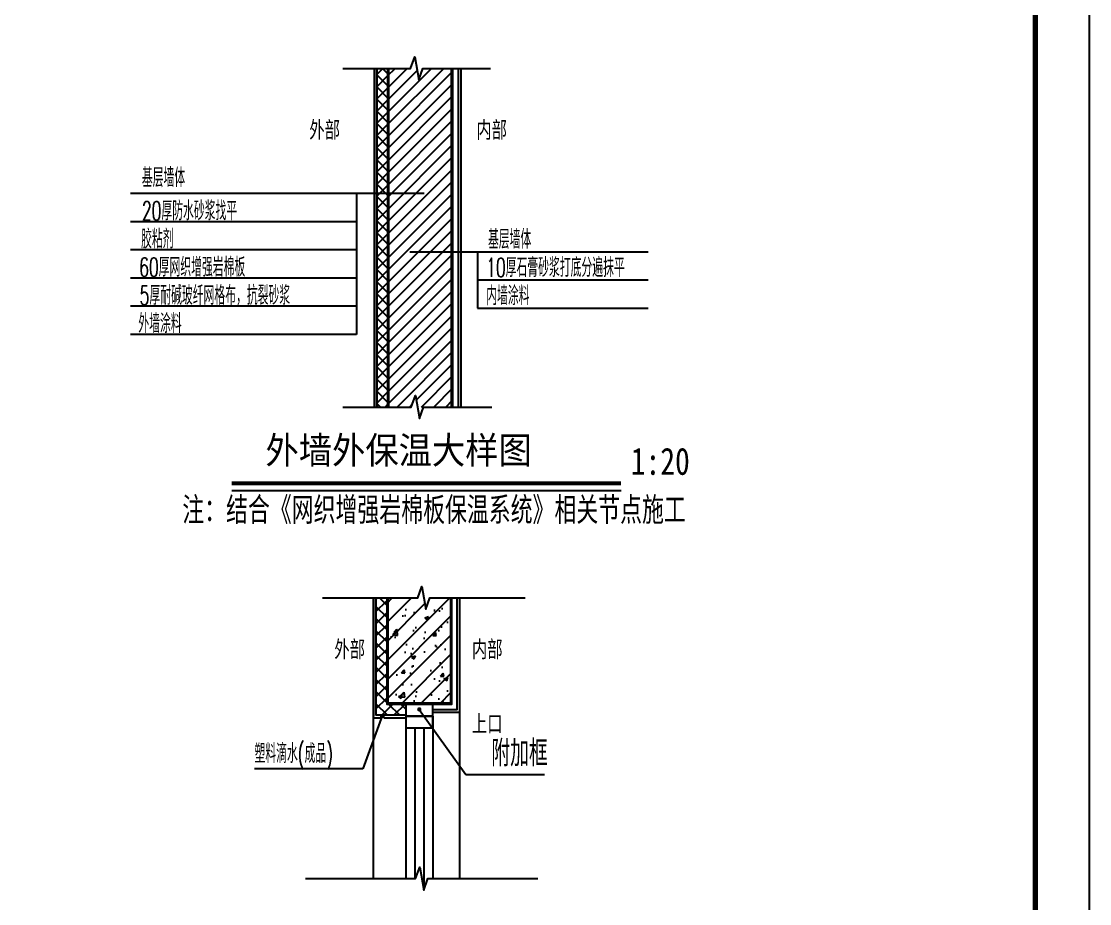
# Model space of a CAD drawing. Extents: x 5904849 to 6011887, y -826029 to -177002.
# Drawn here: x 5969248 to 5988949, y -338363 to -322090 of the extents above; entities that cross this region are included whole.
import ezdxf

# ---------------------------------------------------------------- set-up
doc = ezdxf.new("R2010")
doc.units = 0
doc.header["$LTSCALE"] = 1000
doc.header["$MEASUREMENT"] = 0
doc.linetypes.add('DASH', pattern=[0.35, 0.25, -0.1])
doc.layers.get('0').update_dxf_attribs({"linetype": 'CONTINUOUS'})
for name, color, linetype in [('DIM_LEAD', 3, 'CONTINUOUS'), ('DIM_SYMB', 3, 'CONTINUOUS'), ('PUB_TEXT', 7, 'CONTINUOUS'), ('PUB_TITLE', 4, 'CONTINUOUS'), ('WINDOW', 4, 'CONTINUOUS'), ('图名', 15, 'CONTINUOUS'), ('填充', 251, 'CONTINUOUS'), ('大样', 13, 'CONTINUOUS'), ('文字', 11, 'CONTINUOUS')]:
    doc.layers.add(name, color=color, linetype=linetype)
doc.styles.add('HZ1', font='txt.shx', dxfattribs={"bigfont": 'hzdx.shx'})
doc.styles.get("Standard").update_dxf_attribs({"font": 'GBENOR', "bigfont": 'GBCBIG'})
doc.styles.add('宋体', font='', dxfattribs={"width": 0.7})
doc.styles.get('宋体').set_extended_font_data('SimSun')

msp = doc.modelspace()

# ---------------------------------------------------------------- hatches: boundary and pattern name
at = {"layer": '填充'}
h = msp.add_hatch(dxfattribs=at)
h.set_pattern_fill('ANSI37', color=256, scale=100, style=0)
h.set_pattern_definition([(45, (5953236.93, -514464.23), (-112.2532, 112.2532), []), (135, (5953236.93, -514464.23), (-112.2532, -112.2532), [])])
h.paths.add_polyline_path([(5976002.2, -322956.4), (5975802.2, -322956.4), (5975802.2, -329203.3), (5976002.2, -329203.3)])
h = msp.add_hatch(dxfattribs=at)
h.set_pattern_fill('ANSI31', color=256, scale=100, style=0)
h.set_pattern_definition([(45, (5953236.93, -514464.23), (-112.2532, 112.2532), [])])
h.paths.add_polyline_path([(5977202.2, -322956.4), (5976652.2, -322956.4), (5976577.7, -323166.4), (5976540.7, -322956.4), (5976002.2, -322956.4), (5976002.2, -329203.3), (5976439.7, -329203.3), (5976516.1, -328993.3), (5976553.2, -329203.3), (5977202.2, -329203.3)])
h = msp.add_hatch(dxfattribs=at)
h.set_pattern_fill('ANSI37', color=256, scale=100, style=0)
h.set_pattern_definition([(45, (5961017.41, -519268.17), (-112.2532, 112.2532), []), (135, (5961017.41, -519268.17), (-112.2532, -112.2532), [])])
h.paths.add_polyline_path([(5975987.4, -332724), (5975787.4, -332724), (5975787.4, -334883.5), (5976337.4, -334883.5), (5976337.4, -334683.5), (5975987.4, -334683.5)])
h = msp.add_hatch(dxfattribs=at)
h.set_pattern_fill('钢筋混凝土', color=256, scale=100, style=0)
h.set_pattern_definition([(45, (5961017.4, -519268.17), (-176.7767, 176.7767), []), (50, (5961017.4, -519268.17), (717.2602, -62.7521), [75, -825]), (355, (5961017.4, -519268.2), (-138.7513, 752.192), [60, -660]), (100.4514, (5961077.2, -519273.4), (578.5094, 689.4395), [63.7402, -701.142]), (46.1842, (5961017.4, -519068.2), (1067.241, -165.519), [112.5, -1237.5]), (96.6356, (5961106.3, -519082), (934.6627, 974.118), [95.61, -1051.713]), (351.1842, (5961017.4, -519068.2), (934.662, 974.1186), [90, -990]), (21, (5961117.4, -519118.17), (596.907, -402.6189), [75, -825]), (326, (5961117.4, -519118.2), (243.3153, 725.15), [60, -660]), (71.4514, (5961167.15, -519151.7), (840.2226, 322.5305), [63.7402, -701.142]), (37.5, (5961017.4, -519268.17), (12.15986, 332.89385), [0, -652, 0, -670, 0, -662.5]), (7.5, (5961017.4, -519268.17), (263.06954, 394.4117), [0, -382, 0, -637, 0, -252.5]), (327.5, (5960794.4, -519268.17), (533.82244, -22.55487), [0, -250, 0, -780, 0, -1035]), (317.5, (5960694.4, -519268.17), (583.1862, 100.105), [0, -325, 0, -518, 0, -735])])
h.paths.add_polyline_path([(5977187.4, -332724), (5976783.1, -332724), (5976708.6, -332934), (5976671.6, -332724), (5975987.4, -332724), (5975987.4, -334683.5), (5977187.4, -334683.5)])

# ---------------------------------------------------------------- linework, layer by layer
at = {"layer": 'DIM_LEAD'}
for p, q in [((5976587.4, -334780.3), (5977446.8, -335982.5)), ((5977446.8, -335982.5), (5978894, -335982.5))]:
    msp.add_line(p, q, dxfattribs=at)
at = {"layer": 'DIM_LEAD', "const_width": 40}
msp.add_lwpolyline([(5976575.8, -334764, 1), (5976599, -334796.6, 1)], format="xyb", close=True, dxfattribs=at)
at = {"layer": 'DIM_SYMB'}
for points in [[(5975177.2, -322956.4), (5976427.2, -322956.4), (5976503.6, -322746.4), (5976577.7, -323166.4), (5976652.2, -322956.4), (5977902.2, -322956.4)], [(5975177.2, -329203.3), (5976439.7, -329203.3), (5976516.1, -328993.3), (5976590.2, -329413.3), (5976664.7, -329203.3), (5977927.2, -329203.3)], [(5974800.7, -332724), (5976558.1, -332724), (5976634.6, -332514), (5976708.6, -332934), (5976783.1, -332724), (5978540.6, -332724)], [(5974486.6, -337902.5), (5976518.2, -337902.5), (5976594.6, -337692.5), (5976668.7, -338112.5), (5976743.2, -337902.5), (5978774.9, -337902.5)]]:
    msp.add_lwpolyline(points, dxfattribs=at)
at = {"layer": 'PUB_TITLE'}
msp.add_lwpolyline([(5904849.4, -357092.5), (5988949.4, -357092.5), (5988949.4, -297692.5), (5904849.4, -297692.5)], close=True, dxfattribs=at)
at = {"layer": 'PUB_TITLE', "const_width": 100}
msp.add_lwpolyline([(5907349.4, -356092.5), (5987949.4, -356092.5), (5987949.4, -298692.5), (5907349.4, -298692.5)], close=True, dxfattribs=at)
at = {"layer": 'WINDOW'}
for p, q in [((5976337.4, -334903.2), (5976337.4, -337902.5)), ((5976503.4, -334903.2), (5976503.4, -334913.2)), ((5976671.4, -334903.2), (5976671.4, -334913.2)), ((5976837.4, -334903.2), (5976837.4, -337902.5)), ((5977337.4, -337902.5), (5977337.4, -334833.5)), ((5975737.4, -334933.5), (5975737.4, -337902.5)), ((5976503.4, -335112.9), (5976503.4, -337902.5)), ((5976671.4, -335112.9), (5976671.4, -338104.9))]:
    msp.add_line(p, q, dxfattribs=at)
at = {"layer": 'WINDOW', "const_width": 20}
for points in [[(5976347.4, -334693.5), (5976347.4, -334893.2), (5976827.4, -334893.2), (5976827.4, -334693.5)], [(5976347.4, -334913.2), (5976347.4, -335112.9), (5976827.4, -335112.9), (5976827.4, -334913.2)]]:
    msp.add_lwpolyline(points, close=True, dxfattribs=at)
at = {"layer": '图名'}
msp.add_line((5973127.2, -330744.9), (5980309.7, -330744.9), dxfattribs=at)
at = {"layer": '图名', "const_width": 70}
msp.add_lwpolyline([(5973127.2, -330611.8), (5980309.7, -330611.8)], dxfattribs=at)
at = {"layer": '大样'}
for p, q in [((5975752.2, -322956.4), (5975752.2, -329203.3)), ((5975802.2, -322956.4), (5975802.2, -329203.3)), ((5976002.2, -322956.4), (5976002.2, -329203.3)), ((5977202.2, -322956.4), (5977202.2, -329203.3)), ((5977302.2, -322956.4), (5977302.2, -329203.3)), ((5977352.2, -322956.4), (5977352.2, -329203.3)), ((5975884.7, -334933.5), (5975884.7, -334883.5)), ((5975934.7, -334933.5), (5975934.7, -334883.5))]:
    msp.add_line(p, q, dxfattribs=at)
at = {"layer": '大样', "linetype": 'DASH', "const_width": 5}
for points in [[(5975777.2, -322956.4), (5975777.2, -329203.3)], [(5975762.4, -332724), (5975762.4, -334908.5), (5975884.7, -334908.5)]]:
    msp.add_lwpolyline(points, dxfattribs=at)
at = {"layer": '大样', "const_width": 40}
for points in [[(5976022.2, -322956.4), (5976022.2, -329203.3)], [(5977182.2, -322956.4), (5977182.2, -329203.3)], [(5976007.4, -332724), (5976007.4, -334663.5), (5977167.4, -334663.5), (5977167.4, -332724)]]:
    msp.add_lwpolyline(points, dxfattribs=at)
at = {"layer": '大样'}
for points in [[(5975737.4, -332724), (5975737.4, -334933.5), (5975884.7, -334933.5)], [(5975787.4, -332724), (5975787.4, -334883.5), (5976337.4, -334883.5)], [(5975987.4, -332724), (5975987.4, -334683.5), (5977187.4, -334683.5), (5977187.4, -332724)], [(5976837.4, -334833.5), (5977337.4, -334833.5), (5977337.4, -332724)], [(5976837.4, -334783.5), (5977287.4, -334783.5), (5977287.4, -332724)], [(5975934.7, -334933.5), (5976337.4, -334933.5)]]:
    msp.add_lwpolyline(points, dxfattribs=at)
for points in [[(5976337.4, -334683.5), (5976337.4, -334903.2), (5976837.4, -334903.2), (5976837.4, -334683.5)], [(5976337.4, -334903.2), (5976337.4, -335122.9), (5976837.4, -335122.9), (5976837.4, -334903.2)]]:
    msp.add_lwpolyline(points, close=True, dxfattribs=at)
at = {"layer": '文字'}
for p, q in [((5976674.6, -325267.3), (5971261.9, -325267.3)), ((5975428.1, -325267.3), (5975428.1, -327865.2)), ((5975428.1, -325786.9), (5971261.9, -325786.9)), ((5975428.1, -326306.5), (5971261.9, -326306.5)), ((5976411, -326339.9), (5980809.5, -326339.9)), ((5977657.4, -326339.9), (5977657.4, -327379.1)), ((5975428.1, -326826), (5971261.9, -326826)), ((5977657.4, -326859.5), (5980809.5, -326859.5)), ((5975428.1, -327345.6), (5971261.9, -327345.6)), ((5977657.4, -327379.1), (5980809.5, -327379.1)), ((5975428.1, -327865.2), (5971261.9, -327865.2)), ((5975909.7, -334883.5), (5975545.5, -335874.9)), ((5975545.5, -335874.9), (5973548.2, -335874.9))]:
    msp.add_line(p, q, dxfattribs=at)

# ---------------------------------------------------------------- texts
at = {"color": 4, "style": 'HZ1', "width": 0.85}
msp.add_text('注：结合《网织增强岩棉板保温系统》相关节点施工 ', height=500, dxfattribs=at).set_placement((5972215.8, -331360))
at = {"layer": 'PUB_TEXT'}
msp.add_text('附加框', height=482.27, dxfattribs=at).set_placement((5977915.3, -335832.5))
at = {"layer": '图名', "style": '宋体'}
for s, width, p in [('外墙外保温大样图', 0.9, (5973750.5, -330251)), ('1:20', 0.8, (5980487.2, -330453.7))]:
    msp.add_text(s, height=500, dxfattribs=dict(at, width=width)).set_placement(p)
at = {"layer": '文字', "style": 'HZ1'}
for s, width, p in [('外部', 0.85, (5974559, -324275.5)), ('内部', 0.85, (5977638.4, -324275.5)), ('基层墙体', 0.6, (5971471, -325147.2)), ('20厚防水砂浆找平', 0.6, (5971471, -325759.7)), ('胶粘剂', 0.6, (5971456.5, -326279.3)), ('基层墙体', 0.6, (5977854, -326285.5)), ('60厚网织增强岩棉板', 0.6, (5971421.1, -326798.9)), ('10厚石膏砂浆打底分遍抹平', 0.6, (5977820.8, -326805.1)), ('5厚耐碱玻纤网格布，抗裂砂浆', 0.6, (5971430.4, -327318.5)), ('内墙涂料', 0.6, (5977820.8, -327324.7)), ('外墙涂料', 0.6, (5971405.7, -327838)), ('外部', 0.85, (5975020.2, -333855.8)), ('内部', 0.85, (5977557.6, -333855.8)), ('上口', 0.85, (5977557.6, -335229.7)), ('塑料滴水(成品)', 0.6, (5973548.2, -335770))]:
    msp.add_text(s, height=350, dxfattribs=dict(at, width=width)).set_placement(p)

doc.saveas('drawing.dxf')
